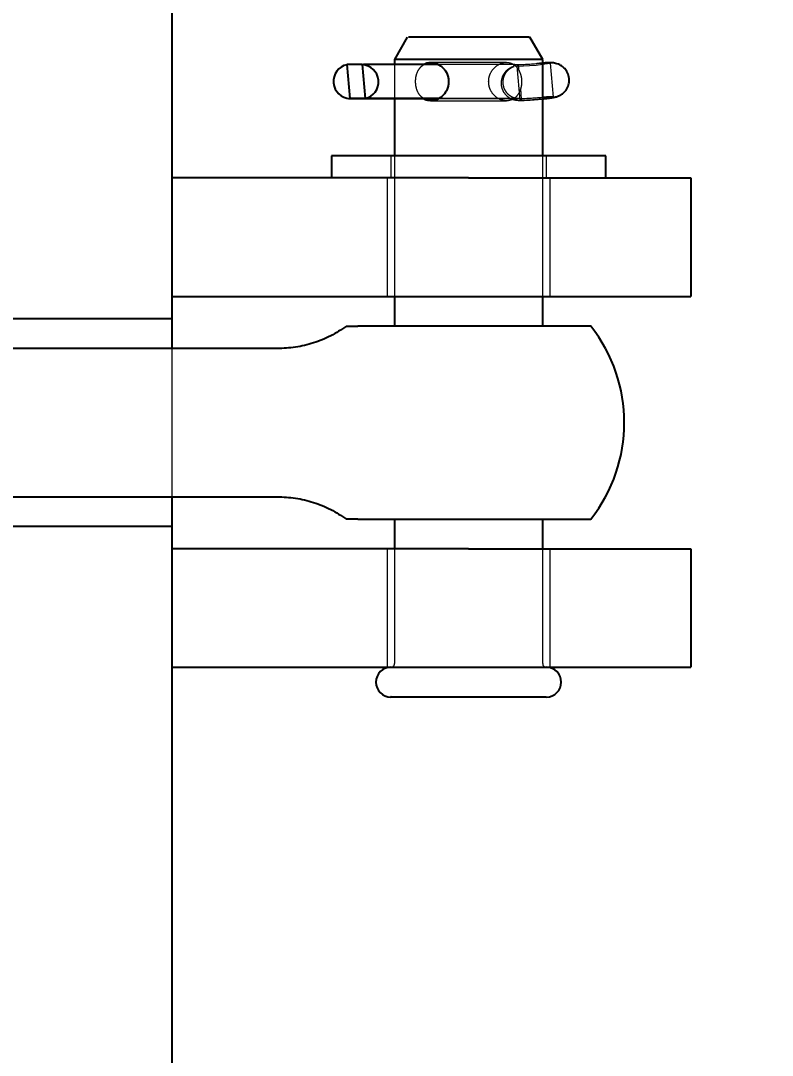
# Model space of a CAD drawing. Header units: millimetres. Extents: x 861 to 27901, y 673 to 17923.
# Drawn here: x 10644.7 to 10725.2, y 6566.1 to 6676.7 of the extents above; entities that cross this region are included whole.
import ezdxf

# ---------------------------------------------------------------- set-up
doc = ezdxf.new("R2010")
doc.units = ezdxf.units.MM
doc.header["$LTSCALE"] = 33.3
doc.linetypes.add('HIDDEN', pattern=[1.905, 1.27, -0.635])
doc.layers.add('CAPA_1', color=7, linetype='Continuous')
doc.styles.add('SLDTEXTSTYLE0', font='TXT', dxfattribs={"width": 0.75})
doc.dimstyles.new('SLDDIMSTYLE0', dxfattribs={"dimtxt": 66.6, "dimasz": 66.6, "dimexe": 0, "dimexo": 0.0625, "dimgap": 16.65, "dimtad": 2, "dimdec": 0, "dimlfac": 1.261261, "dimrnd": 1e-09, "dimzin": 12, "dimdsep": 46, "dimtxsty": 'SLDTEXTSTYLE0', "dimsah": 1, "dimcen": 0.09, "dimadec": 0, "dimazin": 3, "dimtfac": 1, "dimtdec": 0, "dimtofl": 0, "dimtmove": 0, "dimatfit": 3, "dimfxl": 1, "dimfrac": 2, "dimtolj": 1, "dimtzin": 12, "dimarcsym": 0})

# ---------------------------------------------------------------- blocks, each defined once
blk = doc.blocks.new('_D_13')
at = {"layer": 'CAPA_1', "transparency": 16777216}
for p, q in [((9823.17, 6912.25), (14695.32, 6912.25)), ((14662.02, 6912.25), (14662.02, 5357.98)), ((14240.18, 5357.98), (14695.32, 5357.98))]:
    blk.add_line(p, q, dxfattribs=at)
for points in [[(14662.02, 6912.25), (14651.77, 6845.65), (14672.27, 6845.65)], [(14662.02, 5357.98), (14672.27, 5424.58), (14651.77, 5424.58)]]:
    blk.add_solid(points, dxfattribs=at)
at = {"layer": 'CAPA_1', "transparency": 16777216, "insert": (14576.17, 6036.69), "char_height": 66.6, "attachment_point": 1, "rotation": 90, "style": 'SLDTEXTSTYLE0'}
blk.add_mtext('1960', dxfattribs=at)
blk = doc.blocks.new('_D_14')
at = {"layer": 'CAPA_1', "transparency": 16777216}
for p, q in [((9780.88, 6954.54), (9780.88, 7862.55)), ((10855.14, 5883.49), (10855.14, 7862.55)), ((9780.88, 7829.25), (10855.14, 7829.25))]:
    blk.add_line(p, q, dxfattribs=at)
for points in [[(9780.88, 7829.25), (9847.48, 7819.01), (9847.48, 7839.5)], [(10855.14, 7829.25), (10788.54, 7839.5), (10788.54, 7819.01)]]:
    blk.add_solid(points, dxfattribs=at)
at = {"layer": 'CAPA_1', "transparency": 16777216, "insert": (10219.59, 7915.1), "char_height": 66.6, "attachment_point": 1, "style": 'SLDTEXTSTYLE0'}
blk.add_mtext('1355', dxfattribs=at)

msp = doc.modelspace()

# ---------------------------------------------------------------- linework, layer by layer
at = {"color": 7, "linetype": 'Continuous', "lineweight": 25}
for p, q in [((10660.95, 6644.83), (10660.95, 6771.69)), ((10686.11, 6674.96), (10684.74, 6672.58)), ((10700.6, 6672.58), (10699.22, 6674.96)), ((10679.65, 6672.02), (10679.97, 6668.39)), ((10681.27, 6672.02), (10679.65, 6672.02)), ((10681.27, 6672.02), (10681.59, 6668.39)), ((10689.42, 6672.03), (10681.43, 6672.03)), ((10684.74, 6672.58), (10684.74, 6672.03)), ((10700.6, 6662.27), (10700.6, 6672.58)), ((10679.81, 6668.38), (10689.42, 6668.38)), ((10689.44, 6668.39), (10679.97, 6668.39)), ((10684.74, 6668.38), (10684.74, 6662.27)), ((10678, 6662.27), (10678, 6659.9)), ((10707.34, 6662.27), (10678, 6662.27)), ((10707.34, 6659.9), (10707.34, 6662.27)), ((10692.67, 6659.9), (10660.95, 6659.9)), ((10716.45, 6659.9), (10716.45, 6647.21)), ((10660.95, 6647.21), (10692.67, 6647.21)), ((10684.74, 6647.21), (10684.74, 6644.04)), ((10700.6, 6644.04), (10700.6, 6647.21)), ((10660.95, 6644.83), (10629.24, 6644.83)), ((10672.19, 6641.65), (10643.12, 6641.65)), ((10643.12, 6625.81), (10672.19, 6625.81)), ((10684.74, 6623.42), (10684.74, 6620.25)), ((10700.6, 6620.25), (10700.6, 6623.42)), ((10660.95, 6622.63), (10629.24, 6622.63)), ((10660.95, 6169.12), (10660.95, 6622.63)), ((10692.67, 6620.25), (10660.95, 6620.25)), ((10716.45, 6620.25), (10716.45, 6607.57)), ((10660.95, 6607.57), (10692.67, 6607.57))]:
    msp.add_line(p, q, dxfattribs=at)
at = {"color": 1, "linetype": 'HIDDEN', "lineweight": 18}
for p, q in [((10697.44, 6672.02), (10681.27, 6672.02)), ((10684.74, 6672.03), (10684.74, 6668.38)), ((10696.71, 6672.26), (10688.63, 6672.26)), ((10697.6, 6672.03), (10689.42, 6672.03)), ((10698.08, 6671.28), (10698.02, 6671.96)), ((10701.76, 6668.55), (10701.44, 6672.18)), ((10697.81, 6671.86), (10698.13, 6668.23)), ((10703.41, 6670.38), (10703.37, 6670.71)), ((10698.34, 6668.33), (10698.24, 6669.48)), ((10688.63, 6668.15), (10696.71, 6668.15)), ((10689.42, 6668.38), (10697.6, 6668.38)), ((10697.76, 6668.39), (10689.44, 6668.39)), ((10699.83, 6668.28), (10700.15, 6668.31)), ((10700.36, 6668.52), (10700.6, 6668.53)), ((10684.34, 6662.27), (10684.34, 6659.9)), ((10684.74, 6662.27), (10684.74, 6647.21)), ((10700.6, 6647.21), (10700.6, 6662.27)), ((10700.99, 6659.9), (10700.99, 6662.27)), ((10683.95, 6659.9), (10683.95, 6647.21)), ((10701.39, 6647.21), (10701.39, 6659.9)), ((10683.95, 6620.25), (10683.95, 6607.57)), ((10684.74, 6620.25), (10684.74, 6607.96)), ((10700.6, 6607.96), (10700.6, 6620.25)), ((10701.39, 6607.57), (10701.39, 6620.25))]:
    msp.add_line(p, q, dxfattribs=at)
at = {"color": 1, "linetype": 'HIDDEN', "lineweight": 18, "flags": 128}
for points in [[(10700.04, 6672.15), (10700.69, 6672.19), (10701.18, 6672.2), (10701.42, 6672.19), (10701.39, 6672.15), (10701.09, 6672.09), (10700.56, 6672.02), (10699.88, 6671.94), (10699.17, 6671.88), (10698.53, 6671.84), (10698.06, 6671.83), (10697.83, 6671.85), (10697.88, 6671.89)], [(10698.2, 6668.26), (10698.28, 6668.29), (10698.33, 6668.31), (10698.34, 6668.34), (10698.3, 6668.35), (10698.23, 6668.37), (10698.11, 6668.38), (10697.96, 6668.39), (10697.76, 6668.39)], [(10700.6, 6668.36), (10700.2, 6668.32), (10699.49, 6668.26), (10698.85, 6668.22), (10698.37, 6668.2), (10698.15, 6668.22), (10698.2, 6668.26)]]:
    msp.add_lwpolyline(points, dxfattribs=at)
at = {"color": 7, "linetype": 'Continuous', "lineweight": 25, "flags": 128}
msp.add_lwpolyline([(10700.6, 6668.53), (10701.01, 6668.56), (10701.5, 6668.57), (10701.74, 6668.56), (10701.71, 6668.52), (10701.41, 6668.46), (10700.88, 6668.39), (10700.6, 6668.36)], dxfattribs=at)
at = {"color": 7, "linetype": 'Continuous', "lineweight": 25}
for centre, radius, start, end in [((10680.03, 6670.22), 1.83, 101.8238, 268.2363), ((10681.21, 6670.18), 1.83, 281.8238, 88.2363), ((10692.67, 6633.73), 16.65, 321.7576, 38.2553), ((10684.34, 6605.98), 1.59, 90, 270), ((10700.99, 6605.98), 1.59, 270, 90)]:
    msp.add_arc(centre, radius, start, end, dxfattribs=at)
at = {"color": 1, "linetype": 'HIDDEN', "lineweight": 18}
for centre, radius, start, end in [((10696.82, 6710.77), 38.76, 270.9183, 274.7586), ((10697.87, 6672.08), 0.192, 270.7802, 320.7652), ((10697.14, 6707.14), 38.76, 270.9183, 274.7586), ((10684.34, 6607.96), 0.396, 270, 0), ((10700.99, 6607.96), 0.396, 180, 270)]:
    msp.add_arc(centre, radius, start, end, dxfattribs=at)
at = {"color": 7, "linetype": 'Continuous', "lineweight": 25}
for points, knots in [([(10689.33, 6674.96), (10688.65, 6674.96), (10687.29, 6674.96), (10686.21, 6674.96), (10686.22, 6674.96), (10686.23, 6674.96)], [0, 0, 0, 0, 0.379065, 0.758131, 1, 1, 1, 1]), ([(10699.11, 6674.96), (10699.14, 6674.96), (10699.25, 6674.96), (10698.41, 6674.96), (10696.71, 6674.96), (10694.34, 6674.96), (10691.69, 6674.96), (10690.11, 6674.96), (10689.33, 6674.96)], [0, 0, 0, 0, 0.0675, 0.254, 0.4405, 0.627, 0.8135, 1, 1, 1, 1]), ([(10688.63, 6672.58), (10688.19, 6672.58), (10687.33, 6672.58), (10686.29, 6672.58), (10685.47, 6672.58), (10684.95, 6672.58), (10684.72, 6672.58), (10684.76, 6672.58), (10684.77, 6672.58)], [0, 0, 0, 0, 0.189602, 0.379204, 0.568806, 0.758408, 0.94801, 1, 1, 1, 1]), ([(10687.87, 6672.02), (10687.9, 6672.05), (10688.02, 6672.15), (10688.29, 6672.23), (10688.51, 6672.25), (10688.63, 6672.26)], [0, 0, 0, 0, 0.155889, 0.584011, 1, 1, 1, 1]), ([(10700.57, 6672.58), (10700.56, 6672.58), (10700.56, 6672.58), (10700.19, 6672.58), (10699.53, 6672.58), (10698.61, 6672.58), (10697.45, 6672.58), (10696.12, 6672.58), (10694.65, 6672.58), (10693.1, 6672.58), (10691.54, 6672.58), (10690.01, 6672.58), (10689.09, 6672.58), (10688.63, 6672.58)], [0, 0, 0, 0, 0.067668, 0.160901, 0.254134, 0.347368, 0.440601, 0.533834, 0.627067, 0.7203, 0.813534, 0.906767, 1, 1, 1, 1]), ([(10688.63, 6672.26), (10688.74, 6672.25), (10688.97, 6672.23), (10689.44, 6672.07), (10689.98, 6671.69), (10690.35, 6671.12), (10690.5, 6670.6), (10690.54, 6670.2), (10690.5, 6669.8), (10690.35, 6669.28), (10689.98, 6668.71), (10689.44, 6668.33), (10688.97, 6668.17), (10688.74, 6668.16), (10688.63, 6668.15)], [0, 0, 0, 0, 0.061711, 0.125222, 0.250004, 0.374789, 0.438295, 0.5, 0.561705, 0.625211, 0.749996, 0.874778, 0.938289, 1, 1, 1, 1]), ([(10700.6, 6668.35), (10700.63, 6668.36), (10700.9, 6668.38), (10701.35, 6668.44), (10701.77, 6668.51), (10702.1, 6668.59), (10702.47, 6668.74), (10702.85, 6668.99), (10703.2, 6669.41), (10703.41, 6669.96), (10703.45, 6670.57), (10703.29, 6671.13), (10702.98, 6671.59), (10702.63, 6671.89), (10702.29, 6672.07), (10701.98, 6672.16), (10701.75, 6672.2), (10701.52, 6672.21), (10701.21, 6672.21), (10700.89, 6672.2), (10700.63, 6672.19), (10700.6, 6672.18)], [0, 0, 0, 0, 0.012432, 0.093838, 0.180041, 0.236414, 0.277272, 0.322234, 0.393068, 0.460231, 0.520656, 0.594826, 0.655489, 0.706684, 0.750699, 0.787818, 0.817482, 0.848, 0.907088, 0.987659, 1, 1, 1, 1]), ([(10688.63, 6668.15), (10688.51, 6668.16), (10688.29, 6668.18), (10688.02, 6668.25), (10687.91, 6668.35), (10687.88, 6668.38)], [0, 0, 0, 0, 0.423581, 0.859516, 1, 1, 1, 1]), ([(10660.95, 6641.65), (10660.95, 6642.11), (10660.95, 6643.05), (10660.95, 6644.04), (10660.95, 6644.71), (10660.95, 6644.79), (10660.95, 6644.83)], [0, 0, 0, 0, 0.240083, 0.493389, 0.746694, 1, 1, 1, 1]), ([(10679.59, 6644.04), (10679.04, 6643.68), (10677.94, 6642.96), (10676.09, 6642.22), (10674.16, 6641.74), (10672.84, 6641.68), (10672.19, 6641.65)], [0, 0, 0, 0, 0.248476, 0.5, 0.751524, 1, 1, 1, 1]), ([(10679.61, 6644.04), (10679.61, 6644.04), (10679.6, 6644.04), (10679.72, 6644.04), (10679.96, 6644.04), (10680.32, 6644.04), (10680.65, 6644.04), (10680.82, 6644.04)], [0, 0, 0, 0, 0.113488, 0.339836, 0.560262, 0.779634, 1, 1, 1, 1]), ([(10705.74, 6644.04), (10705.74, 6644.04), (10705.81, 6644.04), (10705.59, 6644.04), (10705.12, 6644.04), (10704.44, 6644.04), (10703.72, 6644.04), (10702.71, 6644.04), (10701.36, 6644.04), (10699.58, 6644.04), (10697.63, 6644.04), (10695.51, 6644.04), (10693.31, 6644.04), (10691.1, 6644.04), (10688.92, 6644.04), (10687.11, 6644.04), (10685.63, 6644.04), (10684.43, 6644.04), (10683.16, 6644.04), (10681.87, 6644.04), (10681.18, 6644.04), (10680.82, 6644.04)], [0, 0, 0, 0, 0.000162, 0.062642, 0.125121, 0.168819, 0.210436, 0.250165, 0.31522, 0.375122, 0.437602, 0.500081, 0.562561, 0.625041, 0.68752, 0.75, 0.789567, 0.831121, 0.875041, 0.935075, 1, 1, 1, 1]), ([(10660.95, 6622.63), (10660.95, 6622.67), (10660.95, 6622.75), (10660.95, 6623.42), (10660.95, 6624.41), (10660.95, 6625.35), (10660.95, 6625.81)], [0, 0, 0, 0, 0.2533057, 0.5066114, 0.7599171, 1, 1, 1, 1]), ([(10672.19, 6625.81), (10672.84, 6625.78), (10674.16, 6625.72), (10676.09, 6625.24), (10677.94, 6624.5), (10679.04, 6623.78), (10679.59, 6623.42)], [0, 0, 0, 0, 0.248476, 0.5, 0.751524, 1, 1, 1, 1]), ([(10680.82, 6623.42), (10680.57, 6623.42), (10680.11, 6623.42), (10679.75, 6623.42), (10679.6, 6623.42), (10679.61, 6623.42), (10679.61, 6623.42)], [0, 0, 0, 0, 0.337001, 0.632883, 0.88709, 1, 1, 1, 1]), ([(10680.82, 6623.42), (10681.05, 6623.42), (10681.51, 6623.42), (10682.37, 6623.42), (10683.5, 6623.42), (10684.98, 6623.42), (10686.89, 6623.42), (10688.92, 6623.42), (10691.1, 6623.42), (10693.31, 6623.42), (10695.51, 6623.42), (10697.63, 6623.42), (10699.36, 6623.42), (10700.75, 6623.42), (10701.86, 6623.42), (10703.02, 6623.42), (10704.14, 6623.42), (10705.06, 6623.42), (10705.59, 6623.42), (10705.81, 6623.42), (10705.74, 6623.42), (10705.74, 6623.42)], [0, 0, 0, 0, 0.043889, 0.0855, 0.125034, 0.189953, 0.249984, 0.312459, 0.374935, 0.43741, 0.499885, 0.562361, 0.624836, 0.664266, 0.705849, 0.749869, 0.810116, 0.874821, 0.937296, 0.999772, 1, 1, 1, 1]), ([(10684.38, 6604.4), (10684.37, 6604.4), (10684.32, 6604.4), (10684.57, 6604.4), (10685.11, 6604.4), (10685.97, 6604.4), (10687.06, 6604.4), (10687.97, 6604.4), (10688.42, 6604.4)], [0, 0, 0, 0, 0.05199, 0.241592, 0.431194, 0.620796, 0.810398, 1, 1, 1, 1]), ([(10688.42, 6604.4), (10688.91, 6604.4), (10689.88, 6604.4), (10691.48, 6604.4), (10693.12, 6604.4), (10694.74, 6604.4), (10696.29, 6604.4), (10697.69, 6604.4), (10698.9, 6604.4), (10699.88, 6604.4), (10700.56, 6604.4), (10700.95, 6604.4), (10700.96, 6604.4), (10700.96, 6604.4)], [0, 0, 0, 0, 0.093233, 0.186466, 0.2797, 0.372933, 0.466166, 0.559399, 0.652632, 0.745866, 0.839099, 0.932332, 1, 1, 1, 1])]:
    msp.add_open_spline(points, degree=3, knots=knots, dxfattribs=at)
at = {"color": 1, "linetype": 'HIDDEN', "lineweight": 18}
for points, knots in [([(10687, 6670.2), (10687, 6670.34), (10687.01, 6670.61), (10687.13, 6671.12), (10687.38, 6671.67), (10687.72, 6671.91), (10687.87, 6672.02)], [0, 0, 0, 0, 0.175472, 0.356064, 0.710917, 1, 1, 1, 1]), ([(10694.81, 6670.2), (10694.82, 6670.07), (10694.83, 6669.8), (10694.99, 6669.28), (10695.36, 6668.71), (10695.9, 6668.33), (10696.36, 6668.18), (10696.71, 6668.14), (10697.06, 6668.18), (10697.48, 6668.33), (10697.93, 6668.71), (10698.21, 6669.28), (10698.32, 6669.8), (10698.35, 6670.2), (10698.32, 6670.6), (10698.21, 6671.12), (10697.93, 6671.69), (10697.48, 6672.07), (10697.06, 6672.23), (10696.71, 6672.27), (10696.36, 6672.23), (10695.9, 6672.07), (10695.36, 6671.69), (10694.99, 6671.12), (10694.83, 6670.6), (10694.82, 6670.34), (10694.81, 6670.2)], [0, 0, 0, 0, 0.030853, 0.062605, 0.124998, 0.187389, 0.219145, 0.25, 0.280855, 0.312611, 0.375002, 0.437395, 0.469147, 0.5, 0.530853, 0.562605, 0.624998, 0.687389, 0.719145, 0.75, 0.780855, 0.812611, 0.875002, 0.937395, 0.969147, 1, 1, 1, 1]), ([(10700.6, 6672.18), (10700.41, 6672.17), (10700.2, 6672.16), (10699.97, 6672.14), (10699.95, 6672.14)], [0, 0, 0, 0, 0.923354, 1, 1, 1, 1]), ([(10697.55, 6671.83), (10697.54, 6671.83), (10697.46, 6671.81), (10697.25, 6671.73), (10696.91, 6671.55), (10696.55, 6671.23), (10696.25, 6670.74), (10696.11, 6670.12), (10696.19, 6669.49), (10696.46, 6668.98), (10696.8, 6668.62), (10697.15, 6668.39), (10697.48, 6668.27), (10697.74, 6668.22), (10697.96, 6668.2), (10698.23, 6668.19), (10698.65, 6668.2), (10699.25, 6668.23), (10699.68, 6668.27), (10699.87, 6668.29)], [0, 0, 0, 0, 0.002963, 0.048092, 0.093485, 0.156441, 0.23156, 0.310852, 0.393094, 0.46739, 0.528658, 0.581252, 0.626262, 0.662732, 0.694556, 0.741779, 0.838799, 0.926225, 1, 1, 1, 1]), ([(10697.6, 6668.38), (10697.67, 6668.38), (10697.8, 6668.38), (10697.87, 6668.37), (10697.82, 6668.38), (10697.68, 6668.4), (10697.42, 6668.49), (10697.05, 6668.69), (10696.66, 6669.08), (10696.39, 6669.63), (10696.33, 6670.26), (10696.46, 6670.83), (10696.72, 6671.27), (10697.02, 6671.55), (10697.27, 6671.72), (10697.44, 6671.8), (10697.53, 6671.83), (10697.54, 6671.83), (10697.55, 6671.83)], [0, 0, 0, 0, 0.075238, 0.149093, 0.197923, 0.234229, 0.277427, 0.348786, 0.429919, 0.521416, 0.617846, 0.708749, 0.782618, 0.845443, 0.896309, 0.933459, 0.96554, 1, 1, 1, 1]), ([(10687.88, 6668.38), (10687.73, 6668.49), (10687.38, 6668.73), (10687.13, 6669.29), (10687.01, 6669.8), (10687, 6670.07), (10687, 6670.2)], [0, 0, 0, 0, 0.294418, 0.646608, 0.825844, 1, 1, 1, 1]), ([(10699.87, 6668.29), (10699.92, 6668.29), (10700.16, 6668.31), (10700.4, 6668.33), (10700.6, 6668.35)], [0, 0, 0, 0, 0.188604, 1, 1, 1, 1]), ([(10660.95, 6625.81), (10660.95, 6625.83), (10660.95, 6626.32), (10660.95, 6627.55), (10660.95, 6629.45), (10660.95, 6631.55), (10660.95, 6633.73), (10660.95, 6635.91), (10660.95, 6638.01), (10660.95, 6639.91), (10660.95, 6641.15), (10660.95, 6641.63), (10660.95, 6641.65)], [0, 0, 0, 0, 0.006441, 0.129831, 0.253221, 0.37661, 0.5, 0.62339, 0.746779, 0.870169, 0.993559, 1, 1, 1, 1])]:
    msp.add_open_spline(points, degree=3, knots=knots, dxfattribs=at)
at = {"color": 7, "linetype": 'Continuous', "lineweight": 25}
for points in [[(10692.67, 6659.9), (10694.23, 6659.9), (10697.34, 6659.9), (10701.83, 6659.9), (10705.97, 6659.9), (10709.6, 6659.9), (10712.58, 6659.9), (10714.77, 6659.9), (10716.19, 6659.9), (10716.37, 6659.9), (10716.45, 6659.9)], [(10692.67, 6647.21), (10694.23, 6647.21), (10697.34, 6647.21), (10701.83, 6647.21), (10705.97, 6647.21), (10709.6, 6647.21), (10712.58, 6647.21), (10714.77, 6647.21), (10716.19, 6647.21), (10716.37, 6647.21), (10716.45, 6647.21)], [(10692.67, 6620.25), (10694.23, 6620.25), (10697.34, 6620.25), (10701.83, 6620.25), (10705.97, 6620.25), (10709.6, 6620.25), (10712.58, 6620.25), (10714.77, 6620.25), (10716.19, 6620.25), (10716.37, 6620.25), (10716.45, 6620.25)], [(10692.67, 6607.57), (10694.23, 6607.57), (10697.34, 6607.57), (10701.83, 6607.57), (10705.97, 6607.57), (10709.6, 6607.57), (10712.58, 6607.57), (10714.77, 6607.57), (10716.19, 6607.57), (10716.37, 6607.57), (10716.45, 6607.57)]]:
    msp.add_open_spline(points, degree=3, dxfattribs=at)

# ---------------------------------------------------------------- dimensions: what is measured, and where the dimension line sits
at = {"layer": 'CAPA_1'}
dim = msp.add_linear_dim(base=(10855.14, 7829.25), p1=(9780.88, 6912.25), p2=(10855.14, 5841.2), dimstyle='SLDDIMSTYLE0', dxfattribs=at)
dim.commit()
dim.dimension.update_dxf_attribs({"geometry": '_D_14', "text_midpoint": (10318.01, 7829.25), "dimtype": 160})
dim = msp.add_linear_dim(base=(14662.02, 5357.98), p1=(9780.88, 6912.25), p2=(14197.89, 5357.98), angle=90, dimstyle='SLDDIMSTYLE0', dxfattribs=at)
dim.commit()
dim.dimension.update_dxf_attribs({"geometry": '_D_13', "text_midpoint": (14662.02, 6135.11), "dimtype": 160})

doc.saveas('drawing.dxf')
